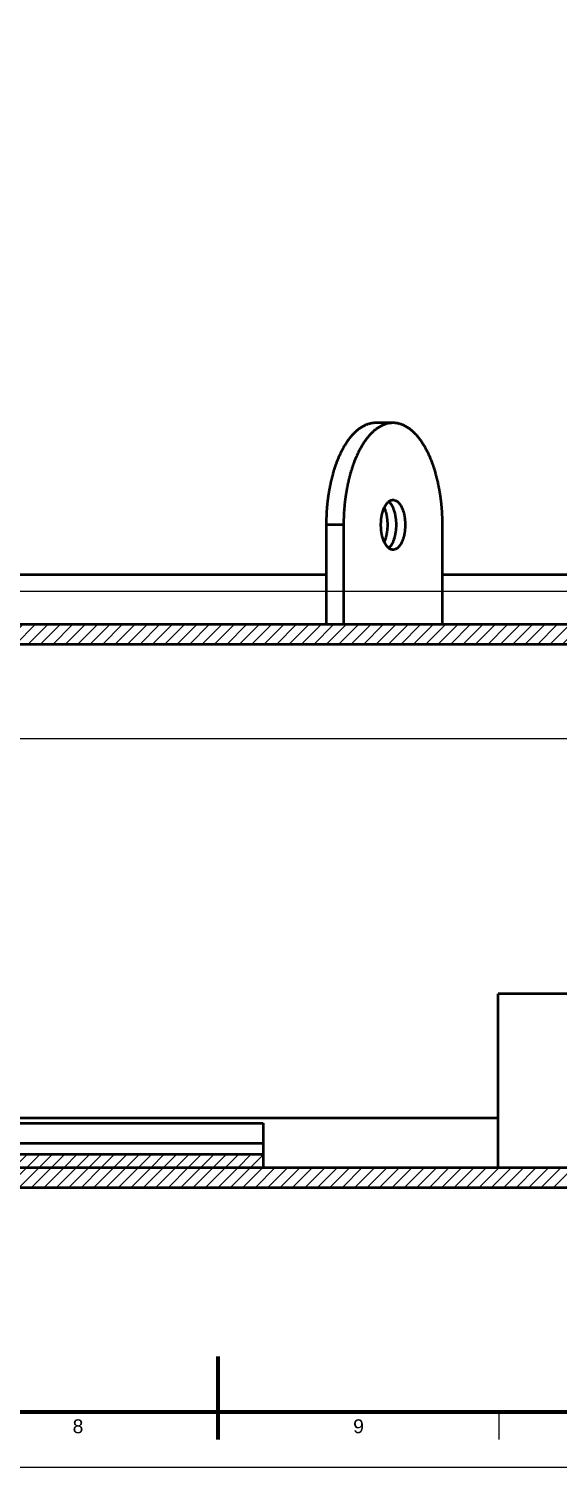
# Model space of a CAD drawing. Header units: millimetres. Extents: x 0 to 841, y 0 to 594.
# Drawn here: x 391.3 to 486.9, y 0 to 259.8 of the extents above; entities that cross this region are included whole.
import ezdxf
from ezdxf.enums import TextEntityAlignment as Align

# ---------------------------------------------------------------- set-up
doc = ezdxf.new("R2010")
doc.units = ezdxf.units.MM
for name, color, linetype, lineweight in [('ACH', 7, 'CONTINUOUS', 13), ('COTA', 7, 'CONTINUOUS', 25), ('FINA', 7, 'CONTINUOUS', 25), ('MARCO', 7, 'CONTINUOUS', 70), ('TXT', 7, 'CONTINUOUS', 25), ('VIS', 7, 'CONTINUOUS', 50)]:
    doc.layers.add(name, color=color, linetype=linetype, lineweight=lineweight)
doc.styles.add('STD', font='LiberationSans-Regular.ttf')

msp = doc.modelspace()

# ---------------------------------------------------------------- hatches: boundary and pattern name
at = {"layer": 'ACH'}
h = msp.add_hatch(dxfattribs=at)
h.set_pattern_fill('ANSI31', scale=0.5)
h.paths.add_polyline_path([(591.5, 148.63), (347.5, 148.63), (347.5, 152.23), (591.5, 152.23)])
h = msp.add_hatch(dxfattribs=at)
h.set_pattern_fill('ANSI31', scale=0.5)
h.paths.add_polyline_path([(433.58, 54.14), (228.92, 54.14), (228.92, 56.54), (433.58, 56.54)])
h = msp.add_hatch(dxfattribs=at)
h.set_pattern_fill('ANSI31', scale=0.5)
h.paths.add_polyline_path([(587.25, 50.54), (75.25, 50.54), (75.25, 54.14), (587.25, 54.14)])

# ---------------------------------------------------------------- linework, layer by layer
at = {"layer": 'COTA'}
for p, q in [((360.5, 158.23), (596.5, 158.23)), ((79.5, 131.63), (591.5, 131.63))]:
    msp.add_line(p, q, dxfattribs=at)
at = {"layer": 'FINA'}
for p, q in [((425.5, 10), (425.5, 5)), ((476.19, 10), (476.19, 5))]:
    msp.add_line(p, q, dxfattribs=at)
msp.add_lwpolyline([(0, 0), (841, 0), (841, 594), (0, 594)], close=True, dxfattribs=at)
at = {"layer": 'MARCO'}
msp.add_line((425.5, 5), (425.5, 20), dxfattribs=at)
msp.add_lwpolyline([(20, 10), (831, 10), (831, 584), (20, 584)], close=True, dxfattribs=at)
at = {"layer": 'VIS'}
for points in [[(453.93, 188.63), (453.81, 188.63), (453.69, 188.63), (453.57, 188.62), (453.45, 188.61), (453.33, 188.59), (453.21, 188.57), (453.09, 188.55), (452.97, 188.53), (452.86, 188.5), (452.74, 188.47), (452.62, 188.44), (452.51, 188.4), (452.4, 188.36), (452.28, 188.32), (452.17, 188.28), (452.06, 188.23), (451.95, 188.18), (451.84, 188.13), (451.74, 188.07), (451.63, 188.02), (451.52, 187.96), (451.42, 187.9), (451.32, 187.83), (451.22, 187.77), (451.12, 187.7), (451.02, 187.63), (450.92, 187.56), (450.83, 187.49), (450.73, 187.42), (450.64, 187.34), (450.54, 187.26), (450.45, 187.19), (450.36, 187.11), (450.27, 187.03), (450.19, 186.94), (450.1, 186.86), (450.01, 186.78), (449.93, 186.69), (449.85, 186.6), (449.76, 186.52), (449.68, 186.43), (449.6, 186.34), (449.52, 186.25), (449.45, 186.15), (449.37, 186.06), (449.29, 185.97), (449.22, 185.87), (449.15, 185.78), (449.07, 185.68), (449, 185.59), (448.93, 185.49), (448.86, 185.39), (448.79, 185.29), (448.72, 185.19), (448.66, 185.09), (448.59, 184.99), (448.53, 184.89), (448.46, 184.79), (448.4, 184.69), (448.34, 184.59), (448.27, 184.48), (448.21, 184.38), (448.15, 184.28), (448.09, 184.17), (448.03, 184.07), (447.98, 183.96), (447.92, 183.86), (447.86, 183.75), (447.81, 183.64), (447.75, 183.54), (447.7, 183.43), (447.65, 183.32), (447.59, 183.21), (447.54, 183.1), (447.49, 183), (447.44, 182.89), (447.39, 182.78), (447.34, 182.67), (447.29, 182.56), (447.24, 182.45), (447.2, 182.34), (447.15, 182.23), (447.1, 182.12), (447.06, 182), (447.01, 181.89), (446.97, 181.78), (446.93, 181.67), (446.88, 181.56), (446.84, 181.44), (446.8, 181.33), (446.76, 181.22), (446.72, 181.1), (446.68, 180.99), (446.64, 180.88), (446.6, 180.76), (446.56, 180.65), (446.52, 180.54), (446.49, 180.42), (446.45, 180.31), (446.41, 180.19), (446.38, 180.08), (446.34, 179.96), (446.31, 179.85), (446.27, 179.73), (446.24, 179.62), (446.21, 179.5), (446.17, 179.39), (446.14, 179.27), (446.11, 179.15), (446.08, 179.04), (446.05, 178.92), (446.02, 178.8), (445.99, 178.69), (445.96, 178.57), (445.93, 178.45), (445.9, 178.34), (445.88, 178.22), (445.85, 178.1), (445.82, 177.99), (445.8, 177.87), (445.77, 177.75), (445.75, 177.63), (445.72, 177.52), (445.7, 177.4), (445.67, 177.28), (445.65, 177.16), (445.63, 177.05), (445.6, 176.93), (445.58, 176.81), (445.56, 176.69), (445.54, 176.57), (445.52, 176.45), (445.5, 176.34), (445.48, 176.22), (445.46, 176.1), (445.44, 175.98), (445.42, 175.86), (445.4, 175.74), (445.38, 175.62), (445.37, 175.5), (445.35, 175.39), (445.33, 175.27), (445.32, 175.15), (445.3, 175.03), (445.28, 174.91), (445.27, 174.79), (445.25, 174.67), (445.24, 174.55), (445.23, 174.43), (445.21, 174.31), (445.2, 174.19), (445.19, 174.07), (445.18, 173.95), (445.16, 173.83), (445.15, 173.71), (445.14, 173.59), (445.13, 173.48), (445.12, 173.36), (445.11, 173.24), (445.1, 173.12), (445.09, 173), (445.08, 172.88), (445.08, 172.76), (445.07, 172.64), (445.06, 172.52), (445.05, 172.4), (445.05, 172.28), (445.04, 172.16), (445.03, 172.04), (445.03, 171.92), (445.02, 171.8), (445.02, 171.68), (445.01, 171.56), (445.01, 171.44), (445.01, 171.32), (445, 171.2), (445, 171.08), (445, 170.95), (445, 170.83), (444.99, 170.71), (444.99, 170.59), (444.99, 170.47), (444.99, 170.35), (444.99, 170.23)], [(457.07, 188.63), (456.95, 188.63), (456.83, 188.63), (456.71, 188.62), (456.59, 188.61), (456.47, 188.59), (456.36, 188.57), (456.24, 188.55), (456.12, 188.53), (456, 188.5), (455.89, 188.47), (455.77, 188.44), (455.66, 188.4), (455.54, 188.36), (455.43, 188.32), (455.32, 188.28), (455.21, 188.23), (455.1, 188.18), (454.99, 188.13), (454.88, 188.07), (454.78, 188.02), (454.67, 187.96), (454.57, 187.9), (454.47, 187.83), (454.36, 187.77), (454.26, 187.7), (454.17, 187.63), (454.07, 187.56), (453.97, 187.49), (453.88, 187.42), (453.78, 187.34), (453.69, 187.26), (453.6, 187.19), (453.51, 187.11), (453.42, 187.03), (453.33, 186.94), (453.25, 186.86), (453.16, 186.78), (453.08, 186.69), (452.99, 186.6), (452.91, 186.52), (452.83, 186.43), (452.75, 186.34), (452.67, 186.25), (452.59, 186.15), (452.52, 186.06), (452.44, 185.97), (452.37, 185.87), (452.29, 185.78), (452.22, 185.68), (452.15, 185.59), (452.08, 185.49), (452.01, 185.39), (451.94, 185.29), (451.87, 185.19), (451.8, 185.09), (451.74, 184.99), (451.67, 184.89), (451.61, 184.79), (451.55, 184.69), (451.48, 184.59), (451.42, 184.48), (451.36, 184.38), (451.3, 184.28), (451.24, 184.17), (451.18, 184.07), (451.12, 183.96), (451.07, 183.86), (451.01, 183.75), (450.95, 183.64), (450.9, 183.54), (450.85, 183.43), (450.79, 183.32), (450.74, 183.21), (450.69, 183.1), (450.64, 183), (450.59, 182.89), (450.54, 182.78), (450.49, 182.67), (450.44, 182.56), (450.39, 182.45), (450.34, 182.34), (450.3, 182.23), (450.25, 182.12), (450.21, 182), (450.16, 181.89), (450.12, 181.78), (450.07, 181.67), (450.03, 181.56), (449.99, 181.44), (449.95, 181.33), (449.9, 181.22), (449.86, 181.1), (449.82, 180.99), (449.78, 180.88), (449.75, 180.76), (449.71, 180.65), (449.67, 180.54), (449.63, 180.42), (449.6, 180.31), (449.56, 180.19), (449.52, 180.08), (449.49, 179.96), (449.45, 179.85), (449.42, 179.73), (449.39, 179.62), (449.35, 179.5), (449.32, 179.39), (449.29, 179.27), (449.26, 179.15), (449.23, 179.04), (449.2, 178.92), (449.17, 178.8), (449.14, 178.69), (449.11, 178.57), (449.08, 178.45), (449.05, 178.34), (449.02, 178.22), (449, 178.1), (448.97, 177.99), (448.94, 177.87), (448.92, 177.75), (448.89, 177.63), (448.87, 177.52), (448.84, 177.4), (448.82, 177.28), (448.8, 177.16), (448.77, 177.05), (448.75, 176.93), (448.73, 176.81), (448.71, 176.69), (448.68, 176.57), (448.66, 176.45), (448.64, 176.34), (448.62, 176.22), (448.6, 176.1), (448.58, 175.98), (448.57, 175.86), (448.55, 175.74), (448.53, 175.62), (448.51, 175.5), (448.5, 175.39), (448.48, 175.27), (448.46, 175.15), (448.45, 175.03), (448.43, 174.91), (448.42, 174.79), (448.4, 174.67), (448.39, 174.55), (448.37, 174.43), (448.36, 174.31), (448.35, 174.19), (448.33, 174.07), (448.32, 173.95), (448.31, 173.83), (448.3, 173.71), (448.29, 173.59), (448.28, 173.48), (448.27, 173.36), (448.26, 173.24), (448.25, 173.12), (448.24, 173), (448.23, 172.88), (448.22, 172.76), (448.21, 172.64), (448.21, 172.52), (448.2, 172.4), (448.19, 172.28), (448.19, 172.16), (448.18, 172.04), (448.18, 171.92), (448.17, 171.8), (448.17, 171.68), (448.16, 171.56), (448.16, 171.44), (448.15, 171.32), (448.15, 171.2), (448.15, 171.08), (448.14, 170.95), (448.14, 170.83), (448.14, 170.71), (448.14, 170.59), (448.14, 170.47), (448.14, 170.35), (448.14, 170.23)], [(457.07, 188.63), (453.93, 188.63)], [(466.01, 170.23), (466.01, 170.35), (466.01, 170.47), (466.01, 170.59), (466.01, 170.71), (466, 170.83), (466, 170.95), (466, 171.08), (466, 171.2), (465.99, 171.32), (465.99, 171.44), (465.99, 171.56), (465.98, 171.68), (465.98, 171.8), (465.97, 171.92), (465.97, 172.04), (465.96, 172.16), (465.95, 172.28), (465.95, 172.4), (465.94, 172.52), (465.93, 172.64), (465.92, 172.76), (465.92, 172.88), (465.91, 173), (465.9, 173.12), (465.89, 173.24), (465.88, 173.36), (465.87, 173.48), (465.86, 173.59), (465.85, 173.71), (465.84, 173.83), (465.82, 173.95), (465.81, 174.07), (465.8, 174.19), (465.79, 174.31), (465.77, 174.43), (465.76, 174.55), (465.75, 174.67), (465.73, 174.79), (465.72, 174.91), (465.7, 175.03), (465.68, 175.15), (465.67, 175.27), (465.65, 175.39), (465.63, 175.5), (465.62, 175.62), (465.6, 175.74), (465.58, 175.86), (465.56, 175.98), (465.54, 176.1), (465.52, 176.22), (465.5, 176.34), (465.48, 176.45), (465.46, 176.57), (465.44, 176.69), (465.42, 176.81), (465.4, 176.93), (465.37, 177.05), (465.35, 177.16), (465.33, 177.28), (465.3, 177.4), (465.28, 177.52), (465.25, 177.63), (465.23, 177.75), (465.2, 177.87), (465.18, 177.99), (465.15, 178.1), (465.12, 178.22), (465.1, 178.34), (465.07, 178.45), (465.04, 178.57), (465.01, 178.69), (464.98, 178.8), (464.95, 178.92), (464.92, 179.04), (464.89, 179.15), (464.86, 179.27), (464.83, 179.39), (464.79, 179.5), (464.76, 179.62), (464.73, 179.73), (464.69, 179.85), (464.66, 179.96), (464.62, 180.08), (464.59, 180.19), (464.55, 180.31), (464.51, 180.42), (464.48, 180.54), (464.44, 180.65), (464.4, 180.76), (464.36, 180.88), (464.32, 180.99), (464.28, 181.1), (464.24, 181.22), (464.2, 181.33), (464.16, 181.44), (464.12, 181.56), (464.07, 181.67), (464.03, 181.78), (463.99, 181.89), (463.94, 182), (463.9, 182.12), (463.85, 182.23), (463.8, 182.34), (463.76, 182.45), (463.71, 182.56), (463.66, 182.67), (463.61, 182.78), (463.56, 182.89), (463.51, 183), (463.46, 183.1), (463.41, 183.21), (463.35, 183.32), (463.3, 183.43), (463.25, 183.54), (463.19, 183.64), (463.14, 183.75), (463.08, 183.86), (463.02, 183.96), (462.97, 184.07), (462.91, 184.17), (462.85, 184.28), (462.79, 184.38), (462.73, 184.48), (462.66, 184.59), (462.6, 184.69), (462.54, 184.79), (462.47, 184.89), (462.41, 184.99), (462.34, 185.09), (462.28, 185.19), (462.21, 185.29), (462.14, 185.39), (462.07, 185.49), (462, 185.59), (461.93, 185.68), (461.85, 185.78), (461.78, 185.87), (461.71, 185.97), (461.63, 186.06), (461.55, 186.15), (461.48, 186.25), (461.4, 186.34), (461.32, 186.43), (461.24, 186.52), (461.15, 186.6), (461.07, 186.69), (460.99, 186.78), (460.9, 186.86), (460.81, 186.94), (460.73, 187.03), (460.64, 187.11), (460.55, 187.19), (460.46, 187.26), (460.36, 187.34), (460.27, 187.42), (460.17, 187.49), (460.08, 187.56), (459.98, 187.63), (459.88, 187.7), (459.78, 187.77), (459.68, 187.83), (459.58, 187.9), (459.48, 187.96), (459.37, 188.02), (459.26, 188.07), (459.16, 188.13), (459.05, 188.18), (458.94, 188.23), (458.83, 188.28), (458.72, 188.32), (458.6, 188.36), (458.49, 188.4), (458.38, 188.44), (458.26, 188.47), (458.14, 188.5), (458.03, 188.53), (457.91, 188.55), (457.79, 188.57), (457.67, 188.59), (457.55, 188.61), (457.43, 188.62), (457.31, 188.63), (457.19, 188.63), (457.07, 188.63)], [(457.07, 165.73), (456.95, 165.74), (456.84, 165.76), (456.72, 165.79), (456.61, 165.84), (456.5, 165.89), (456.4, 165.95), (456.3, 166.02), (456.21, 166.1), (456.12, 166.18), (456.04, 166.27), (455.96, 166.36), (455.89, 166.46), (455.82, 166.55), (455.75, 166.65), (455.69, 166.76), (455.63, 166.86), (455.57, 166.97), (455.52, 167.08), (455.47, 167.18), (455.42, 167.29), (455.37, 167.41), (455.33, 167.52), (455.29, 167.63), (455.25, 167.75), (455.22, 167.86), (455.18, 167.98), (455.15, 168.09), (455.12, 168.21), (455.09, 168.33), (455.07, 168.44), (455.04, 168.56), (455.02, 168.68), (455, 168.8), (454.98, 168.92), (454.97, 169.04), (454.95, 169.15), (454.94, 169.27), (454.93, 169.39), (454.92, 169.51), (454.91, 169.63), (454.9, 169.75), (454.9, 169.87), (454.89, 169.99), (454.89, 170.11), (454.89, 170.23), (454.89, 170.35), (454.89, 170.47), (454.9, 170.59), (454.9, 170.71), (454.91, 170.83), (454.92, 170.95), (454.93, 171.07), (454.94, 171.19), (454.95, 171.31), (454.97, 171.43), (454.98, 171.55), (455, 171.67), (455.02, 171.79), (455.04, 171.91), (455.07, 172.02), (455.09, 172.14), (455.12, 172.26), (455.15, 172.38), (455.18, 172.49), (455.22, 172.61), (455.25, 172.72), (455.29, 172.84), (455.33, 172.95), (455.37, 173.06), (455.42, 173.17), (455.47, 173.28), (455.52, 173.39), (455.57, 173.5), (455.63, 173.61), (455.69, 173.71), (455.75, 173.81), (455.82, 173.91), (455.89, 174.01), (455.96, 174.11), (456.04, 174.2), (456.12, 174.28), (456.21, 174.37), (456.3, 174.44), (456.4, 174.51), (456.5, 174.58), (456.61, 174.63), (456.72, 174.67), (456.84, 174.71), (456.95, 174.73), (457.07, 174.73)], [(457.69, 170.23), (457.68, 170.36), (457.68, 170.48), (457.68, 170.6), (457.67, 170.73), (457.66, 170.85), (457.66, 170.97), (457.65, 171.09), (457.63, 171.22), (457.62, 171.34), (457.6, 171.46), (457.59, 171.58), (457.57, 171.7), (457.54, 171.82), (457.52, 171.94), (457.5, 172.07), (457.47, 172.19), (457.44, 172.3), (457.41, 172.42), (457.38, 172.54), (457.34, 172.66), (457.3, 172.78), (457.26, 172.89), (457.22, 173.01), (457.18, 173.12), (457.13, 173.24), (457.08, 173.35), (457.02, 173.46), (456.97, 173.57), (456.91, 173.68), (456.84, 173.78), (456.78, 173.88), (456.71, 173.99), (456.63, 174.08), (456.55, 174.18), (456.47, 174.27), (456.38, 174.35), (456.29, 174.43)], [(457.07, 174.73), (457.19, 174.73), (457.31, 174.71), (457.43, 174.67), (457.54, 174.63), (457.65, 174.58), (457.75, 174.51), (457.85, 174.44), (457.94, 174.37), (458.03, 174.28), (458.11, 174.2), (458.19, 174.11), (458.26, 174.01), (458.33, 173.91), (458.4, 173.81), (458.46, 173.71), (458.52, 173.61), (458.58, 173.5), (458.63, 173.39), (458.68, 173.28), (458.73, 173.17), (458.77, 173.06), (458.82, 172.95), (458.86, 172.84), (458.89, 172.72), (458.93, 172.61), (458.96, 172.49), (459, 172.38), (459.03, 172.26), (459.05, 172.14), (459.08, 172.02), (459.1, 171.91), (459.12, 171.79), (459.14, 171.67), (459.16, 171.55), (459.18, 171.43), (459.2, 171.31), (459.21, 171.19), (459.22, 171.07), (459.23, 170.95), (459.24, 170.83), (459.25, 170.71), (459.25, 170.59), (459.26, 170.47), (459.26, 170.35), (459.26, 170.23)], [(456.11, 170.23), (456.11, 170.36), (456.11, 170.48), (456.1, 170.6), (456.1, 170.73), (456.09, 170.85), (456.08, 170.97), (456.07, 171.1), (456.06, 171.22), (456.04, 171.34), (456.03, 171.46), (456.01, 171.59), (455.99, 171.71), (455.97, 171.83), (455.95, 171.95), (455.92, 172.07), (455.89, 172.19), (455.87, 172.31), (455.83, 172.43), (455.8, 172.55), (455.77, 172.67), (455.73, 172.78), (455.69, 172.9), (455.64, 173.02), (455.6, 173.13), (455.55, 173.24), (455.5, 173.36)], [(448.14, 170.23), (444.99, 170.23)], [(444.99, 170.23), (444.99, 152.23)], [(448.14, 170.23), (448.14, 152.23)], [(455.5, 167.11), (455.55, 167.22), (455.6, 167.34), (455.64, 167.45), (455.69, 167.57), (455.73, 167.68), (455.77, 167.8), (455.8, 167.92), (455.83, 168.04), (455.87, 168.16), (455.89, 168.28), (455.92, 168.4), (455.95, 168.52), (455.97, 168.64), (455.99, 168.76), (456.01, 168.88), (456.03, 169), (456.04, 169.13), (456.06, 169.25), (456.07, 169.37), (456.08, 169.49), (456.09, 169.62), (456.1, 169.74), (456.1, 169.86), (456.11, 169.99), (456.11, 170.11), (456.11, 170.23)], [(456.29, 166.04), (456.38, 166.12), (456.47, 166.2), (456.55, 166.29), (456.63, 166.38), (456.71, 166.48), (456.78, 166.58), (456.84, 166.69), (456.91, 166.79), (456.97, 166.9), (457.02, 167.01), (457.08, 167.12), (457.13, 167.23), (457.18, 167.34), (457.22, 167.46), (457.26, 167.57), (457.3, 167.69), (457.34, 167.81), (457.38, 167.93), (457.41, 168.04), (457.44, 168.16), (457.47, 168.28), (457.5, 168.4), (457.52, 168.52), (457.54, 168.64), (457.57, 168.76), (457.59, 168.89), (457.6, 169.01), (457.62, 169.13), (457.63, 169.25), (457.65, 169.37), (457.66, 169.5), (457.66, 169.62), (457.67, 169.74), (457.68, 169.86), (457.68, 169.99), (457.68, 170.11), (457.69, 170.23)], [(459.26, 170.23), (459.26, 170.11), (459.26, 169.99), (459.25, 169.87), (459.25, 169.75), (459.24, 169.63), (459.23, 169.51), (459.22, 169.39), (459.21, 169.27), (459.2, 169.15), (459.18, 169.04), (459.16, 168.92), (459.14, 168.8), (459.12, 168.68), (459.1, 168.56), (459.08, 168.44), (459.05, 168.33), (459.03, 168.21), (459, 168.09), (458.96, 167.98), (458.93, 167.86), (458.89, 167.75), (458.86, 167.63), (458.82, 167.52), (458.77, 167.41), (458.73, 167.29), (458.68, 167.18), (458.63, 167.08), (458.58, 166.97), (458.52, 166.86), (458.46, 166.76), (458.4, 166.65), (458.33, 166.55), (458.26, 166.46), (458.19, 166.36), (458.11, 166.27), (458.03, 166.18), (457.94, 166.1), (457.85, 166.02), (457.75, 165.95), (457.65, 165.89), (457.54, 165.84), (457.43, 165.79), (457.31, 165.76), (457.19, 165.74), (457.07, 165.73)], [(466.01, 152.23), (466.01, 170.23)], [(360.5, 161.23), (444.99, 161.23)], [(466.01, 161.23), (543.5, 161.23)], [(591.5, 152.23), (347.5, 152.23)], [(591.5, 148.63), (347.5, 148.63)], [(476.08, 54.14), (476.08, 85.54)], [(506.08, 85.54), (476.08, 85.54)], [(356.25, 63.14), (476.08, 63.14)], [(228.92, 62.14), (433.58, 62.14)], [(433.58, 62.14), (433.58, 58.54)], [(228.92, 58.54), (433.58, 58.54)], [(433.58, 58.54), (433.58, 56.54)], [(228.92, 56.54), (433.58, 56.54)], [(433.58, 56.54), (433.58, 54.14)], [(75.25, 54.14), (587.25, 54.14)], [(228.92, 54.14), (433.58, 54.14)], [(75.25, 50.54), (587.25, 50.54)]]:
    msp.add_lwpolyline(points, dxfattribs=at)

# ---------------------------------------------------------------- texts
at = {"layer": 'TXT', "style": 'STD'}
for s, p in [('8', (400.16, 7.4)), ('9', (450.84, 7.4))]:
    msp.add_text(s, height=2.5, dxfattribs=at).set_placement(p, align=Align.MIDDLE_CENTER)

doc.saveas('drawing.dxf')
